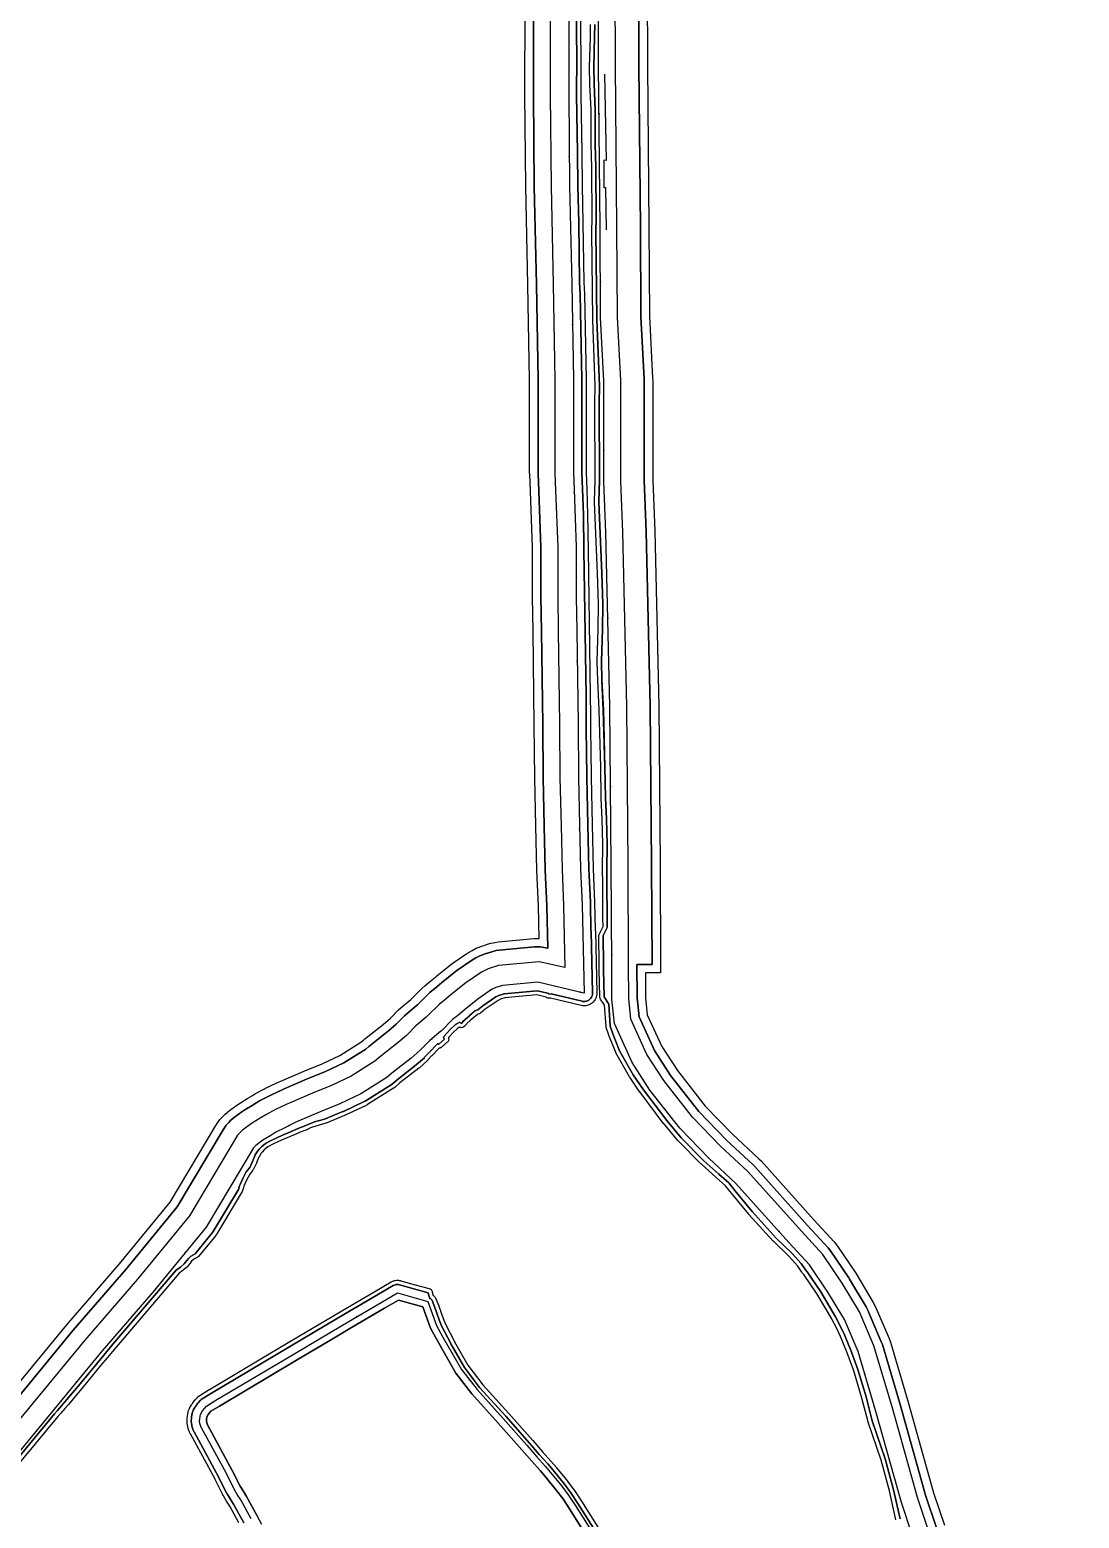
# Model space of a CAD drawing. Header units: inches. Extents: x 87989 to 118156, y 435697 to 451526.
# Drawn here: x 99255 to 99878, y 447386 to 448271 of the extents above; entities that cross this region are included whole.
import ezdxf

# ---------------------------------------------------------------- set-up
doc = ezdxf.new("R2010")
doc.units = ezdxf.units.IN
doc.header["$MEASUREMENT"] = 0
for name, color, linetype, true_color in [('As_waterkering_BWK', 7, 'Continuous', 0x7b8981), ('Beschermingszone_BWK', 7, 'Continuous', 0xcf890d), ('Grens_bebouwingsvrije_zone_BWK', 7, 'Continuous', 0x6789ae), ('Kernzone_BWK', 7, 'Continuous', 0xcb89af), ('Kunstwerken_BWK', 7, 'Continuous', 0xc78952), ('Referentiepunten_BWK', 7, 'Continuous', 0x178980)]:
    doc.layers.add(name, color=color, linetype=linetype, true_color=true_color)

msp = doc.modelspace()

# ---------------------------------------------------------------- linework, layer by layer
at = {"layer": 'As_waterkering_BWK'}
for points in [[(99600.5689, 447715.1659), (99600.2746, 447774.4097), (99599.4809, 447868.4693), (99597.0996, 447971.9216), (99595.909, 448002.3487), (99595.909, 448062.1446), (99593.9246, 448099.7156), (99593.66, 448153.1615), (99592.734, 448249.6023), (99592.4694, 448342.339)], [(99575.047, 448284.3546), (99574.989, 448232.1441), (99575.4662, 448178.0095), (99576.7505, 448119.7309), (99577.779, 448062.9041), (99577.784, 448007.6069), (99578.1727, 447997.4586), (99579.4726, 447963.5433), (99579.5023, 447933.8234), (99579.7943, 447913.6327), (99580.5291, 447857.9581), (99580.7642, 447826.4158), (99581.4157, 447798.1581), (99582.0323, 447771.9561), (99582.9326, 447750.7068), (99584.1959, 447698.175), (99584.0678, 447698.2053)], [(99878.3622, 447105.8063), (99869.3564, 447129.2219), (99846.2053, 447181.8741), (99804.2688, 447284.1358), (99799.7709, 447295.2483), (99789.9813, 447325.4109), (99787.7323, 447334.8036), (99779.2656, 447375.5495), (99772.651, 447395.3933), (99757.5698, 447449.5007), (99746.9864, 447485.0872), (99738.7843, 447504.1373), (99728.9947, 447520.5415), (99718.1468, 447536.6811), (99705.8436, 447549.9103), (99674.3581, 447585.0999), (99658.2185, 447600.1812), (99641.0206, 447617.9083), (99623.2934, 447640.5303), (99612.7101, 447656.9345), (99602.1267, 447680.0856), (99600.6715, 447694.5054), (99600.5689, 447715.1659)], [(99584.0678, 447698.2053), (99556.5927, 447704.709), (99535.5787, 447702.7597), (99531.6047, 447701.5272), (99529.1999, 447700.3342), (99520.9439, 447694.6711), (99512.8427, 447688.1586), (99508.8238, 447684.7337), (99506.0041, 447682.423), (99499.304, 447675.8168), (99498.0069, 447674.7039), (99492.3053, 447669.8642), (99486.789, 447664.3199), (99481.3284, 447659.5629), (99469.9335, 447650.6033), (99466.9952, 447648.0691), (99466.922, 447648.0059), (99451.3974, 447638.269), (99438.9535, 447632.3876), (99427.2858, 447627.6088), (99414.2911, 447622.0441), (99412.4775, 447621.2351), (99406.208, 447618.202), (99400.9488, 447615.4635), (99397.9632, 447613.5706), (99393.213, 447610.736), (99388.966, 447607.5878), (99387.6179, 447606.2715), (99359.4796, 447558.9929), (99327.8618, 447520.4959), (99296.6409, 447484.2479), (99235.2574, 447409.8999)], [(99386.2654, 447385.6958), (99380.0927, 447397.0017), (99378.0598, 447400.244), (99376.1881, 447403.2818), (99371.5392, 447412.658), (99356.7662, 447439.751), (99356.5994, 447440.061), (99355.9805, 447441.833), (99355.6839, 447443.6508), (99355.7638, 447445.2858), (99356.2304, 447447.7966), (99357.4033, 447449.8366), (99358.5177, 447451.3608), (99359.8163, 447452.7551), (99365.2955, 447456.1831), (99411.1956, 447483.4237), (99434.2994, 447497.0704), (99443.9081, 447502.8375), (99463.4924, 447514.3415), (99473.1931, 447520.0235), (99491.3543, 447514.9912), (99496.5061, 447500.7138), (99500.1026, 447493.7544), (99511.3049, 447474.4865), (99520.5319, 447462.5758), (99536.0781, 447445.3538), (99550.2024, 447429.4264), (99556.019, 447422.5868), (99561.0348, 447417.0599), (99564.2558, 447413.2851), (99570.8763, 447405.0529), (99574.6758, 447400.0558), (99578.7772, 447393.8447), (99598.8195, 447362.1623)]]:
    msp.add_lwpolyline(points, dxfattribs=at)
at = {"layer": 'Beschermingszone_BWK'}
for points in [[(99236.8164, 447408.6465), (99269.4199, 447448.1367), (99271.0273, 447450.0039), (99273.6445, 447452.8945), (99275.6211, 447455.1758), (99284.667, 447465.9863), (99295.1172, 447478.5625), (99298.8086, 447483.0039), (99304.1797, 447489.4668), (99341.751, 447533.5879), (99344.3193, 447535.3965), (99344.4707, 447535.5586), (99346.2559, 447537.0059), (99346.4756, 447537.2695), (99347.1572, 447538.0918), (99348.0693, 447539.2715), (99349.1055, 447540.5508), (99350.2725, 447541.5723), (99351.6631, 447542.5332), (99352.9854, 447543.2324), (99363.3438, 447555.8203), (99363.7764, 447556.4355), (99378.7021, 447581.5137), (99379.4053, 447583.5625), (99379.6943, 447584.4043), (99381.292, 447588.1113), (99383.3311, 447591.9863), (99385.4053, 447594.6035), (99387.1387, 447598.1387), (99388.4307, 447601.4023), (99388.7363, 447602.1152), (99390.1641, 447604.4961), (99391.0479, 447605.4473), (99392.374, 447606.8086), (99394.7188, 447608.8125), (99398.1191, 447610.6836), (99401.4502, 447612.2129), (99404.8164, 447613.6758), (99408.1807, 447615.1016), (99411.4453, 447616.4961), (99414.5723, 447617.8555), (99417.8701, 447619.0801), (99420.6572, 447620.3711), (99423.9209, 447621.5957), (99429.9033, 447623.2773), (99440.8486, 447627.7598), (99441.0898, 447627.8672), (99453.5342, 447633.748), (99454.0537, 447634.0332), (99469.5791, 447643.7695), (99470.1875, 447644.2188), (99470.2607, 447644.2832), (99473.1133, 447646.7422), (99484.4189, 447655.6328), (99484.6123, 447655.793), (99489.2168, 447659.8047), (99489.1338, 447659.8848), (99491.5449, 447662.3828), (99491.8828, 447662.7324), (99497.0781, 447668.1113), (99497.6738, 447667.9551), (99497.7285, 447667.9102), (99501.1973, 447670.8535), (99500.8154, 447671.1641), (99500.5381, 447671.9004), (99500.8936, 447672.541), (99502.5195, 447674.3437), (99502.7002, 447674.543), (99504.3027, 447676.3203), (99507.8086, 447679.5586), (99510.2373, 447681.0313), (99511.1074, 447680.1406), (99512.0537, 447680.918), (99511.8301, 447681.2148), (99514.8965, 447683.7598), (99515.9082, 447684.5977), (99519.2188, 447687.3965), (99519.2559, 447687.6289), (99521.0117, 447688.3105), (99523.9287, 447690.6543), (99531.7373, 447696.0117), (99533.4678, 447696.8711), (99536.5605, 447697.8301), (99556.2383, 447699.6543), (99558.1641, 447699.1992), (99563.1943, 447698.0078), (99563.2021, 447697.6719), (99564.4883, 447697.7012), (99582.916, 447693.3398), (99583.0439, 447693.3086), (99583.8535, 447693.1875), (99584.6719, 447693.1973), (99585.4785, 447693.3418), (99586.25, 447693.6152), (99586.9658, 447694.0117), (99587.6084, 447694.5195), (99588.1592, 447695.127), (99588.6035, 447695.8145), (99588.9297, 447696.5645), (99589.1289, 447697.3594), (99589.1963, 447698.1758), (99589.1943, 447698.2949), (99588.3125, 447734.9531), (99588.1631, 447735.1816), (99587.8701, 447752.2754), (99587.0313, 447772.0742), (99587.0283, 447772.168), (99586.4141, 447798.2754), (99585.7637, 447826.4922), (99585.6494, 447841.8223), (99585.4512, 447854.9063), (99585.4512, 447863.9121), (99585.3057, 447874.957), (99583.9688, 447961.6934), (99583.7471, 447982.5684), (99583.1689, 447997.6504), (99582.7842, 448007.7031), (99582.7783, 448062.9492), (99581.8643, 448113.5098), (99581.4824, 448120.6816), (99580.9521, 448156.0332), (99580.4658, 448178.0859), (99580.293, 448197.6367), (99579.6963, 448232.2695), (99579.7344, 448254.207), (99579.3711, 448283.9277)], [(99581.8711, 448283.9395), (99582.2344, 448254.2207), (99582.1963, 448232.2891), (99582.793, 448197.6699), (99582.9658, 448178.125), (99583.4512, 448156.0801), (99583.9795, 448120.8145), (99583.9824, 448120.7187), (99584.3604, 448113.6426), (99584.3633, 448113.5547), (99585.2783, 448062.9727), (99585.2832, 448007.7988), (99585.2852, 448007.7031), (99585.667, 447997.7461), (99586.2451, 447982.6641), (99586.2471, 447982.5938), (99586.4688, 447961.7246), (99587.8047, 447874.9922), (99587.9512, 447863.9297), (99587.9512, 447854.9258), (99588.1494, 447841.8496), (99588.2637, 447826.5293), (99588.9141, 447798.332), (99589.5273, 447772.2383), (99589.5293, 447772.168), (99590.3691, 447752.3496), (99590.6572, 447735.8184), (99590.7744, 447735.3867), (99590.8115, 447735.0137), (99591.6943, 447698.3398), (99591.6953, 447698.2051), (99591.6875, 447697.9707), (99591.6201, 447697.1543), (99591.5537, 447696.75), (99591.3545, 447695.957), (99591.2227, 447695.5684), (99590.8965, 447694.8184), (99590.7031, 447694.457), (99590.2588, 447693.7695), (99590.0088, 447693.4453), (99589.458, 447692.8398), (99589.1592, 447692.5605), (99588.5166, 447692.0508), (99588.1758, 447691.8242), (99587.46, 447691.4277), (99587.0869, 447691.2598), (99586.3154, 447690.9863), (99585.9189, 447690.8809), (99585.1133, 447690.7363), (99584.7061, 447690.6973), (99583.8877, 447690.6875), (99583.4785, 447690.7148), (99582.6689, 447690.8379), (99582.4688, 447690.877), (99582.3398, 447690.9063), (99564.2256, 447695.1953), (99563.2598, 447695.1719), (99562.8779, 447695.1914), (99562.5029, 447695.2715), (99562.1455, 447695.4063), (99561.8135, 447695.5977), (99561.5156, 447695.8359), (99557.5879, 447696.7656), (99556.0615, 447697.127), (99537.0518, 447695.3633), (99534.3994, 447694.541), (99533.0068, 447693.8496), (99525.4209, 447688.6465), (99522.5781, 447686.3613), (99522.2617, 447686.1445), (99521.916, 447685.9805), (99520.9492, 447685.6035), (99520.833, 447685.4883), (99517.5127, 447682.6816), (99516.4922, 447681.834), (99514.4336, 447680.1074), (99514.3057, 447679.8047), (99514.1387, 447679.5215), (99513.9355, 447679.2637), (99513.6992, 447679.0352), (99513.6328, 447678.9785), (99512.6924, 447678.207), (99512.3496, 447677.9707), (99511.9717, 447677.7949), (99511.5693, 447677.6836), (99511.1543, 447677.6426), (99510.7383, 447677.6719), (99510.333, 447677.7695), (99509.9492, 447677.9336), (99509.3203, 447677.5527), (99506.083, 447674.5605), (99504.5576, 447672.8691), (99504.377, 447672.6699), (99503.54, 447671.7207), (99503.6455, 447671.3555), (99503.6934, 447670.9766), (99503.6836, 447670.5957), (99503.6152, 447670.2207), (99503.4912, 447669.8594), (99503.3135, 447669.5215), (99503.0859, 447669.2148), (99502.8145, 447668.9473), (99499.3408, 447666), (99499.0352, 447665.7754), (99498.6982, 447665.6035), (99498.3379, 447665.4883), (99497.9639, 447665.4297), (99493.6816, 447660.9961), (99493.3438, 447660.6445), (99491.4365, 447658.6699), (99491.2871, 447658.3887), (99491.0928, 447658.1367), (99490.8594, 447657.9199), (99486.2305, 447653.8867), (99485.9883, 447653.6875), (99474.7031, 447644.8125), (99471.8936, 447642.3906), (99471.8203, 447642.3262), (99471.6729, 447642.209), (99471.0635, 447641.7598), (99470.9072, 447641.6523), (99455.3828, 447631.916), (99455.2549, 447631.8398), (99454.7344, 447631.5547), (99454.6025, 447631.4883), (99442.1582, 447625.6074), (99442.0986, 447625.5801), (99441.8564, 447625.4727), (99441.7959, 447625.4473), (99430.8516, 447620.9648), (99430.5811, 447620.8711), (99424.7002, 447619.2168), (99421.623, 447618.0625), (99418.9209, 447616.8125), (99418.7402, 447616.7363), (99415.5059, 447615.5352), (99412.4346, 447614.2012), (99409.1602, 447612.8008), (99405.8018, 447611.377), (99402.4697, 447609.9297), (99399.2441, 447608.4492), (99396.1484, 447606.7461), (99394.085, 447604.9824), (99392.8594, 447603.7246), (99392.1738, 447602.9863), (99390.9678, 447600.9766), (99390.7559, 447600.4824), (99390.7305, 447600.4199), (99389.4639, 447597.2188), (99389.3838, 447597.0371), (99387.6494, 447593.5039), (99387.5703, 447593.3535), (99387.3643, 447593.0508), (99385.4355, 447590.6152), (99383.5498, 447587.0332), (99382.0273, 447583.5039), (99381.7695, 447582.75), (99381.0586, 447580.6816), (99380.8584, 447580.25), (99365.9248, 447555.1563), (99365.8223, 447554.998), (99365.3896, 447554.3828), (99365.2734, 447554.2305), (99354.9043, 447541.6348), (99354.6807, 447541.4004), (99354.4297, 447541.1953), (99354.1533, 447541.0254), (99352.9639, 447540.3926), (99351.8105, 447539.5977), (99350.9131, 447538.8105), (99350.0293, 447537.7188), (99349.1348, 447536.5625), (99349.082, 447536.498), (99348.4004, 447535.6738), (99348.1758, 447535.4023), (99347.8467, 447535.0762), (99346.1621, 447533.7051), (99345.9258, 447533.4805), (99345.7588, 447533.3516), (99343.4492, 447531.7246), (99306.0928, 447487.8574), (99300.7314, 447481.4063), (99297.04, 447476.9648), (99286.5869, 447464.3848), (99277.5244, 447453.5547), (99275.5166, 447451.2383), (99272.9014, 447448.3496), (99271.3311, 447446.5254), (99238.7637, 447407.0781)], [(99379.0547, 447383.2539), (99373.6182, 447393.209), (99371.6904, 447396.2852), (99369.8027, 447399.3477), (99369.7451, 447399.4473), (99369.5225, 447399.8477), (99369.4688, 447399.9512), (99364.9072, 447409.1523), (99364.8623, 447409.2383), (99350.1719, 447436.1797), (99349.9941, 447436.5078), (99349.9082, 447436.6855), (99349.5908, 447437.4043), (99349.5186, 447437.5879), (99348.9004, 447439.3594), (99348.8369, 447439.5684), (99348.623, 447440.4121), (99348.5781, 447440.625), (99348.2822, 447442.4434), (99348.2568, 447442.6445), (99348.1924, 447443.4492), (99348.1846, 447443.7109), (99348.1914, 447443.9863), (99348.2725, 447445.6523), (99348.2871, 447445.8203), (99348.3652, 447446.4902), (99348.3896, 447446.6563), (99348.8564, 447449.168), (99348.9023, 447449.3691), (99349.1201, 447450.1641), (99349.2656, 447450.5605), (99349.6289, 447451.3437), (99349.7285, 447451.5352), (99350.9014, 447453.5742), (99350.9727, 447453.6914), (99351.2715, 447454.1504), (99351.3486, 447454.2637), (99352.4639, 447455.7871), (99352.5547, 447455.9043), (99352.9316, 447456.3613), (99353.0293, 447456.4727), (99354.3281, 447457.8672), (99354.4365, 447457.9766), (99354.8809, 447458.3984), (99355.1328, 447458.6074), (99355.6943, 447459.0156), (99355.8389, 447459.1133), (99361.3301, 447462.5488), (99361.4551, 447462.625), (99407.375, 447489.877), (99430.4619, 447503.5137), (99440.0791, 447509.2871), (99459.6973, 447520.8105), (99469.416, 447526.5039), (99469.5986, 447526.5996), (99470.3164, 447526.9434), (99470.6885, 447527.0879), (99471.4521, 447527.3125), (99471.8418, 447527.3945), (99472.6309, 447527.498), (99473.0283, 447527.5156), (99473.8242, 447527.4922), (99474.2207, 447527.4473), (99475.002, 447527.2969), (99475.1963, 447527.252), (99483.6689, 447524.9023), (99492.1416, 447522.5547), (99492.5098, 447522.4219), (99492.8516, 447522.2324), (99493.1611, 447521.9902), (99493.4277, 447521.7051), (99493.6475, 447521.3809), (99493.8135, 447521.0273), (99493.9229, 447520.6504), (99494.04, 447520.0781), (99494.1367, 447519.6133), (99494.458, 447518.541), (99494.5293, 447518.4941), (99494.7734, 447518.3086), (99495.0586, 447518.0527), (99495.2705, 447517.8301), (99495.5137, 447517.5352), (99495.6885, 447517.2832), (99495.8838, 447516.9531), (99496.0186, 447516.6777), (99496.0967, 447516.5039), (99497.7627, 447512.3301), (99497.8203, 447512.1738), (99500.3369, 447504.7949), (99501.708, 447501.4766), (99507.1055, 447491.0527), (99507.1494, 447490.9707), (99515.0615, 447476.9844), (99523.9854, 447465.4648), (99539.4316, 447448.3535), (99553.5996, 447432.377), (99559.373, 447425.5879), (99559.4268, 447425.5273), (99564.3799, 447420.0703), (99564.4453, 447419.9961), (99567.6904, 447416.1914), (99567.751, 447416.1191), (99574.3936, 447407.8594), (99574.4482, 447407.7891), (99578.2578, 447402.7793), (99578.3066, 447402.7129), (99578.3838, 447402.6035), (99578.4307, 447402.5352), (99582.5566, 447396.2871), (99602.4844, 447364.7852)], [(99600.4482, 447363.3281), (99580.457, 447394.9297), (99576.3447, 447401.1582), (99576.2676, 447401.2656), (99572.4512, 447406.2852), (99565.7959, 447414.5605), (99562.5361, 447418.3809), (99557.5215, 447423.9063), (99551.7119, 447430.7383), (99537.5684, 447446.6875), (99522.0674, 447463.8594), (99512.9746, 447475.5977), (99504.9375, 447489.8047), (99504.9111, 447489.8535), (99499.4385, 447500.4219), (99497.9961, 447503.9141), (99495.4648, 447511.3359), (99495.4297, 447511.4336), (99493.7754, 447515.5762), (99493.6396, 447515.8516), (99493.4639, 447516.1016), (99493.252, 447516.3242), (99493.0088, 447516.5098), (99492.7402, 447516.6582), (99492.4521, 447516.7617), (99492.375, 447516.7832), (99491.71, 447519.002), (99491.5918, 447519.5742), (99491.4736, 447520.1465), (99483.001, 447522.4941), (99474.5283, 447524.8418), (99473.7471, 447524.9922), (99472.9512, 447525.0176), (99472.1611, 447524.916), (99471.3975, 447524.6895), (99470.6797, 447524.3457), (99460.9629, 447518.6543), (99441.3555, 447507.1367), (99431.7412, 447501.3672), (99408.6484, 447487.7266), (99362.7441, 447460.4824), (99362.6436, 447460.4219), (99357.1641, 447456.9941), (99356.6025, 447456.5859), (99356.1572, 447456.1621), (99354.8594, 447454.7695), (99354.4814, 447454.3125), (99353.3672, 447452.7871), (99353.0684, 447452.3281), (99351.8955, 447450.2891), (99351.5322, 447449.5059), (99351.3145, 447448.7109), (99350.8477, 447446.1992), (99350.7695, 447445.5293), (99350.6895, 447443.8945), (99350.6836, 447443.6504), (99350.749, 447442.8457), (99351.0459, 447441.0273), (99351.2598, 447440.1836), (99351.8789, 447438.4121), (99352.1963, 447437.6914), (99352.3691, 447437.3691), (99367.1025, 447410.3496), (99371.709, 447401.0605), (99371.9316, 447400.6582), (99373.8135, 447397.6055), (99375.7764, 447394.4727), (99381.8652, 447383.3223)]]:
    msp.add_lwpolyline(points, dxfattribs=at)
for points in [[(99793.4959, 447380.2929, 0), (99786.9997, 447399.7815, 0), (99771.9832, 447453.6524, 0), (99761.364, 447489.3631, 0), (99760.7637, 447491.0191, 0), (99752.5616, 447510.0692, 0), (99751.665, 447511.8241, 0), (99741.8754, 447528.2283, 0), (99741.444, 447528.909, 0), (99730.596, 447545.0486, 0), (99729.1308, 447546.8963, 0), (99716.926, 447560.0198, 0), (99685.5367, 447595.1019, 0), (99684.5993, 447596.0598, 0), (99668.7285, 447610.8899, 0), (99652.3385, 447627.7842, 0), (99635.5247, 447649.2406, 0), (99625.9018, 447664.1561, 0), (99616.8015, 447684.063, 0), (99615.6678, 447695.2975, 0), (99615.5687, 447715.2404, 0), (99620.5687, 447715.2652, 0), (99624.5686, 447715.2851, 0), (99624.2741, 447774.5706, 0), (99623.4773, 447868.8467, 0), (99621.0873, 447972.6669, 0), (99619.909, 448002.8181, 0), (99619.909, 448062.1446, 0), (99619.8756, 448063.4105, 0), (99617.9215, 448100.4083, 0), (99617.6593, 448153.3361, 0), (99616.7334, 448249.7518, 0), (99616.4668, 448342.6235, 0)], [(99621.4662, 448342.6827, 0), (99621.7333, 448249.7829, 0), (99622.6592, 448153.3725, 0), (99622.9208, 448100.5526, 0), (99624.8686, 448063.6742, 0), (99624.909, 448062.1446, 0), (99624.909, 448002.9159, 0), (99626.0847, 447972.8222, 0), (99628.4765, 447868.9253, 0), (99629.274, 447774.6041, 0), (99629.5685, 447715.3099, 0), (99629.5661, 447710.3099, 0), (99620.5935, 447710.2653, 0), (99620.6665, 447695.5615, 0), (99621.6931, 447685.3888, 0), (99630.2991, 447666.5633, 0), (99639.6018, 447652.144, 0), (99656.1111, 447631.0762, 0), (99672.2318, 447614.4595, 0), (99688.013, 447599.7131, 0), (99689.263, 447598.4358, 0), (99720.6201, 447563.3896, 0), (99732.7922, 447550.3014, 0), (99734.7458, 447547.8378, 0), (99745.5937, 447531.6982, 0), (99746.1689, 447530.7906, 0), (99755.9585, 447514.3864, 0), (99757.154, 447512.0464, 0), (99765.3561, 447492.9964, 0), (99766.1566, 447490.7884, 0), (99776.7877, 447455.0362, 0), (99791.7826, 447401.2442, 0), (99798.2393, 447381.8741, 0)], [(99215.0009, 447426.196, 0), (99276.7661, 447501.0086, 0), (99307.963, 447537.2331, 0), (99338.1413, 447573.9774, 0), (99365.2755, 447619.5688, 0), (99367.7007, 447622.984, 0), (99369.454, 447624.8746, 0), (99370.8021, 447626.1909, 0), (99373.4829, 447628.475, 0), (99377.73, 447631.6232, 0), (99379.8897, 447633.0629, 0), (99384.3381, 447635.7175, 0), (99387.027, 447637.4222, 0), (99388.9407, 447638.5244, 0), (99394.1999, 447641.263, 0), (99394.8852, 447641.607, 0), (99401.1547, 447644.6401, 0), (99401.8858, 447644.9799, 0), (99403.8778, 447645.8668, 0), (99417.2411, 447651.5892, 0), (99428.464, 447656.1876, 0), (99438.891, 447661.1158, 0), (99451.4353, 447668.9835, 0), (99452.9524, 447670.2919, 0), (99453.863, 447671.042, 0), (99464.7434, 447679.597, 0), (99469.0115, 447683.3152, 0), (99473.8739, 447688.2024, 0), (99475.48, 447689.6862, 0), (99481.1288, 447694.4808, 0), (99481.6902, 447694.9627, 0), (99487.7495, 447700.9371, 0), (99489.5246, 447702.5334, 0), (99492.1503, 447704.685, 0), (99495.9782, 447707.9473, 0), (99496.5527, 447708.4228, 0), (99504.6539, 447714.9352, 0), (99506.2369, 447716.1118, 0), (99514.493, 447721.7749, 0), (99517.6448, 447723.6254, 0), (99520.0495, 447724.8184, 0), (99523.9032, 447726.3604, 0), (99527.8772, 447727.5929, 0), (99531.0639, 447728.3647, 0), (99533.1773, 447728.6486, 0), (99554.1913, 447730.5978, 0), (99556.5927, 447730.709, 0), (99557.4077, 447730.6376, 0), (99556.9459, 447749.8439, 0), (99556.0476, 447771.1, 0), (99555.4228, 447797.5526, 0), (99554.768, 447826.0193, 0), (99554.5306, 447857.6896, 0), (99553.7967, 447913.2731, 0), (99553.5037, 447933.6224, 0), (99553.4731, 447963.0323, 0), (99552.1918, 447996.4631, 0), (99551.8031, 448006.6117, 0), (99551.784, 448007.6045, 0), (99551.779, 448062.6676, 0), (99550.7557, 448119.2092, 0), (99549.4699, 448177.6085, 0), (99548.9895, 448232.044, 0), (99549.0468, 448284.2146, 0)], [(99554.0468, 448284.2415, 0), (99553.9894, 448232.0632, 0), (99554.4692, 448177.6856, 0), (99555.7547, 448119.3095, 0), (99556.779, 448062.7131, 0), (99556.784, 448007.605, 0), (99556.7994, 448006.8031, 0), (99557.1881, 447996.6546, 0), (99558.473, 447963.1305, 0), (99558.5034, 447933.6611, 0), (99558.7963, 447913.3423, 0), (99559.5303, 447857.7413, 0), (99559.7673, 447826.0955, 0), (99560.4214, 447797.6691, 0), (99561.0447, 447771.2646, 0), (99561.9433, 447750.0099, 0), (99562.5477, 447724.8797, 0), (99561.43, 447725.1442, 0), (99558.0609, 447725.6576, 0), (99554.6531, 447725.6192, 0), (99533.6391, 447723.67, 0), (99531.9321, 447723.4407, 0), (99529.3583, 447722.8173, 0), (99525.3842, 447721.5848, 0), (99522.2717, 447720.3393, 0), (99519.8669, 447719.1463, 0), (99517.3212, 447717.6517, 0), (99509.0652, 447711.9886, 0), (99507.7866, 447711.0383, 0), (99499.4533, 447704.3338, 0), (99495.3567, 447700.8482, 0), (99492.6937, 447698.666, 0), (99491.26, 447697.3767, 0), (99485.0774, 447691.2808, 0), (99484.3746, 447690.6775, 0), (99478.7156, 447685.8743, 0), (99477.4184, 447684.6758, 0), (99472.4303, 447679.6623, 0), (99467.9328, 447675.7443, 0), (99456.9535, 447667.1115, 0), (99456.218, 447666.5057, 0), (99454.4135, 447664.9494, 0), (99441.2961, 447656.7222, 0), (99430.4812, 447651.6107, 0), (99419.1728, 447646.9776, 0), (99405.8803, 447641.2855, 0), (99403.9227, 447640.4136, 0), (99403.3322, 447640.1391, 0), (99396.7859, 447636.9671, 0), (99391.2499, 447634.0896, 0), (99389.7042, 447633.1994, 0), (99386.9583, 447631.4585, 0), (99382.4519, 447628.7693, 0), (99380.7075, 447627.6065, 0), (99376.4604, 447624.4582, 0), (99374.2951, 447622.6134, 0), (99372.947, 447621.2971, 0), (99371.5309, 447619.7701, 0), (99369.5721, 447617.0116, 0), (99342.2448, 447571.0957, 0), (99311.7897, 447534.0144, 0), (99280.5882, 447497.7854, 0), (99218.8964, 447423.0622, 0)], [(99769.4766, 447385.123, 0), (99765.6465, 447402.3027, 0), (99760.584, 447420.6445, 0), (99752.9609, 447443.1836, 0), (99752.9082, 447443.3574, 0), (99749.2715, 447457.4316, 0), (99749.2461, 447457.5234, 0), (99744.4004, 447473.6602, 0), (99740.5391, 447484.4277, 0), (99736.5605, 447494.1582, 0), (99733.9482, 447499.6074, 0), (99731.3164, 447504.4844, 0), (99731.2715, 447504.5645, 0), (99722.6523, 447519.2168, 0), (99714.6602, 447531.0449, 0), (99713.8145, 447531.957, 0), (99713.582, 447532.248, 0), (99711.0732, 447535.9297, 0), (99705.752, 447541.8906, 0), (99696.627, 447550.7168, 0), (99696.5176, 447550.8281, 0), (99682.0898, 447566.6523, 0), (99681.9961, 447566.7598, 0), (99671.8008, 447579.3242, 0), (99668.2559, 447583.6641, 0), (99662.5254, 447588.666, 0), (99653.6191, 447596.6309, 0), (99653.5039, 447596.7402, 0), (99640.0488, 447610.4102, 0), (99639.9121, 447610.5605, 0), (99631.2881, 447620.8867, 0), (99631.2119, 447620.9824, 0), (99617.3975, 447639.2656, 0), (99617.3301, 447639.3594, 0), (99611.2764, 447648.1934, 0), (99611.1582, 447648.3809, 0), (99603.0859, 447662.7461, 0), (99602.9473, 447663.0332, 0), (99598.8916, 447673.0566, 0), (99598.8438, 447673.1855, 0), (99597.2891, 447677.7363, 0), (99597.1924, 447678.1094, 0), (99597.1602, 447678.373, 0), (99596.2959, 447690.9805, 0), (99595.9736, 447691.4844, 0), (99593.9297, 447694.6758, 0), (99593.7666, 447694.9727, 0), (99593.6455, 447695.2871, 0), (99593.5674, 447695.6172, 0), (99593.5352, 447695.9531, 0), (99593.085, 447712.0723, 0), (99593.0693, 447715.1289, 0), (99592.9834, 447732.3633, 0), (99593.0117, 447732.7461, 0), (99593.0996, 447733.1211, 0), (99593.2432, 447733.4785, 0), (99595.3887, 447737.8105, 0), (99595.3604, 447742.8965, 0), (99595.2402, 447763.7949, 0), (99595.1055, 447771.5215, 0), (99595.1055, 447771.5898, 0), (99595.2539, 447786.5898, 0), (99595.2539, 447786.668, 0), (99594.9248, 447801.6406, 0), (99594.3662, 447814.082, 0), (99594.3643, 447814.1504, 0), (99594.0449, 447832.4922, 0), (99593.0664, 447866.5215, 0), (99592.2676, 447884.1465, 0), (99591.9482, 447895.1719, 0), (99591.9482, 447895.3125, 0), (99592.4766, 447914.4883, 0), (99592.6738, 447929.3672, 0), (99592.1465, 447947.7539, 0), (99590.3857, 447989.957, 0), (99590.3662, 447990.4219, 0), (99590.3613, 447990.5332, 0), (99590.3604, 447990.7051, 0), (99590.6895, 448002.7988, 0), (99590.6904, 448002.877, 0), (99590.4922, 448048.8652, 0), (99590.6895, 448059.0781, 0), (99589.251, 448098.4336, 0), (99588.6846, 448150.9746, 0), (99588.6846, 448151.0547, 0), (99588.8379, 448158.3672, 0), (99588.8379, 448158.4355, 0), (99588.6396, 448188.832, 0), (99588.2441, 448202.498, 0), (99588.2422, 448202.5781, 0), (99588.3086, 448223.1504, 0), (99587.5645, 448238.293, 0), (99587.5625, 448238.3828, 0), (99587.4268, 448248.5547, 0), (99587.4277, 448248.6465, 0), (99587.8467, 448266.584, 0), (99587.9766, 448273.8223, 0)], [(99590.4775, 448273.875, 0), (99590.3457, 448266.5332, 0), (99589.9268, 448248.5879, 0), (99590.0615, 448238.416, 0), (99590.8086, 448223.207, 0), (99590.7422, 448202.5703, 0), (99591.1396, 448188.877, 0), (99591.3379, 448158.3848, 0), (99591.1846, 448151.002, 0), (99591.75, 448098.4941, 0), (99593.1904, 448059.0996, 0), (99592.9912, 448048.8457, 0), (99593.1904, 448002.8086, 0), (99592.8594, 447990.6387, 0), (99592.8643, 447990.5273, 0), (99592.8828, 447990.0625, 0), (99594.6455, 447947.8418, 0), (99595.1748, 447929.3867, 0), (99594.9756, 447914.4375, 0), (99594.4473, 447895.2441, 0), (99594.7656, 447884.2402, 0), (99595.5654, 447866.6133, 0), (99596.5439, 447832.5488, 0), (99596.8633, 447814.1934, 0), (99597.4238, 447801.7246, 0), (99597.7539, 447786.6445, 0), (99597.6055, 447771.5645, 0), (99597.7402, 447763.8242, 0), (99597.8604, 447742.9102, 0), (99597.8926, 447737.2324, 0), (99595.4834, 447732.3691, 0), (99595.5693, 447715.1406, 0), (99595.584, 447712.1133, 0), (99596.0342, 447696.0234, 0), (99598.0781, 447692.832, 0), (99598.5254, 447692.1348, 0), (99598.7461, 447691.791, 0), (99599.6543, 447678.5449, 0), (99601.209, 447673.9941, 0), (99605.2646, 447663.9707, 0), (99613.3379, 447649.6055, 0), (99619.3916, 447640.7734, 0), (99633.207, 447622.4902, 0), (99641.8311, 447612.1641, 0), (99655.2861, 447598.4941, 0), (99664.1807, 447590.5391, 0), (99670.0586, 447585.4082, 0), (99673.7402, 447580.9023, 0), (99683.9365, 447568.3359, 0), (99698.3652, 447552.5137, 0), (99707.5566, 447543.623, 0), (99713.0469, 447537.4727, 0), (99715.6475, 447533.6563, 0), (99716.624, 447532.6035, 0), (99724.7676, 447520.5527, 0), (99733.4717, 447505.752, 0), (99736.1768, 447500.7422, 0), (99738.8467, 447495.1719, 0), (99742.874, 447485.3223, 0), (99746.7764, 447474.4434, 0), (99751.667, 447458.1504, 0), (99755.3291, 447443.9844, 0), (99762.9746, 447421.3789, 0), (99768.0732, 447402.9082, 0), (99771.916, 447385.666, 0)]]:
    msp.add_polyline3d(points, dxfattribs=at)
at = {"layer": 'Grens_bebouwingsvrije_zone_BWK'}
for points in [[(99788.9375, 447378.1568), (99782.2168, 447398.3187), (99767.1794, 447452.2687), (99756.4038, 447488.5016), (99747.7088, 447508.6965), (99737.4441, 447525.8968), (99726.0064, 447542.9138), (99713.2319, 447556.65), (99681.5123, 447592.1012), (99665.2251, 447607.3204), (99648.5658, 447624.4923), (99631.4476, 447646.3371), (99621.5046, 447661.7489), (99611.9099, 447682.7372), (99610.669, 447695.0334), (99610.5688, 447715.2155), (99610.2744, 447774.4767), (99609.4799, 447868.6265), (99607.0951, 447972.2321), (99605.909, 448002.5443), (99605.909, 448062.4085), (99603.9233, 448100.0042), (99603.6598, 448153.2343), (99602.7339, 448249.6646), (99602.4691, 448342.4575)], [(99564.0469, 448284.2954), (99563.9889, 448232.1018), (99564.4673, 448177.8399), (99565.7527, 448119.5102), (99566.779, 448062.804), (99566.784, 448007.3958), (99567.1808, 447997.0376), (99568.4728, 447963.3271), (99568.5024, 447933.7383), (99568.7953, 447913.4806), (99569.5297, 447857.8445), (99569.7652, 447826.248), (99570.4187, 447797.902), (99571.0378, 447771.5938), (99571.9382, 447750.3418), (99572.6953, 447713.4476), (99557.4429, 447716.8393), (99533.2218, 447714.5926), (99527.1323, 447712.7041), (99523.1093, 447710.7082), (99513.7804, 447704.3091), (99505.19, 447697.4035), (99501.1284, 447693.942), (99497.9716, 447691.3552), (99491.1745, 447684.6534), (99490.217, 447683.8318), (99484.1547, 447678.686), (99478.584, 447673.087), (99473.6738, 447668.8094), (99462.3023, 447659.8682), (99459.7743, 447657.6879), (99445.6252, 447648.8136), (99434.1122, 447643.3722), (99422.6495, 447638.6774), (99409.4847, 447633.0398), (99407.4191, 447632.1184), (99400.8227, 447628.9273), (99394.9541, 447625.8714), (99391.6747, 447623.7923), (99386.5488, 447620.7334), (99381.1655, 447616.7429), (99378.1099, 447613.7595), (99349.6311, 447565.9088), (99318.6777, 447528.2208), (99287.4669, 447491.9845), (99225.9068, 447417.4224)], [(99392.5768, 447382.3582), (99389.7859, 447387.5949), (99383.5458, 447399.0244), (99381.457, 447402.3556), (99379.6901, 447405.2235), (99375.0883, 447414.5046), (99360.2726, 447441.6753), (99359.872, 447442.8221), (99359.6998, 447443.8777), (99359.7459, 447444.8206), (99360.0384, 447446.3947), (99360.7617, 447447.6528), (99361.6065, 447448.8083), (99362.3844, 447449.6435), (99367.3773, 447452.7672), (99413.2335, 447479.9817), (99436.3458, 447493.6335), (99445.9504, 447499.3981), (99465.5162, 447510.8912), (99473.7551, 447515.717), (99488.2962, 447511.6898), (99492.8324, 447499.1099), (99499.6515, 447486.9636), (99507.9657, 447472.2654), (99517.4619, 447460.0072), (99533.0971, 447442.6867), (99547.1821, 447426.8035), (99553.0136, 447419.9464), (99558.0316, 447414.4171), (99561.1752, 447410.7329), (99567.7252, 447402.5885), (99571.4111, 447397.7407), (99575.4177, 447391.6732), (99595.5614, 447359.8304)]]:
    msp.add_lwpolyline(points, dxfattribs=at)
at = {"layer": 'Kernzone_BWK'}
for points in [[(99616.4668, 448342.6235), (99616.7334, 448249.7518), (99617.6593, 448153.3361), (99617.9215, 448100.4083), (99619.8756, 448063.4105), (99619.909, 448062.1446), (99619.909, 448002.8181), (99621.0873, 447972.6669), (99623.4773, 447868.8467), (99624.2741, 447774.5706), (99624.5686, 447715.2851), (99620.5687, 447715.2652), (99615.5687, 447715.2404), (99615.6678, 447695.2975), (99616.8015, 447684.063), (99625.9018, 447664.1561), (99635.5247, 447649.2406), (99652.3385, 447627.7842), (99668.7285, 447610.8899), (99684.5993, 447596.0598), (99685.5367, 447595.1019), (99716.926, 447560.0198), (99729.1308, 447546.8963), (99730.596, 447545.0486), (99741.444, 447528.909), (99741.8754, 447528.2283), (99751.665, 447511.8241), (99752.5616, 447510.0692), (99760.7637, 447491.0191), (99761.364, 447489.3631), (99771.9832, 447453.6524), (99786.9997, 447399.7815), (99793.4959, 447380.2929)], [(99218.8964, 447423.0622), (99280.5882, 447497.7854), (99311.7897, 447534.0144), (99342.2448, 447571.0957), (99369.5721, 447617.0116), (99371.5309, 447619.7701), (99372.947, 447621.2971), (99374.2951, 447622.6134), (99376.4604, 447624.4582), (99380.7075, 447627.6065), (99382.4519, 447628.7693), (99386.9583, 447631.4585), (99389.7042, 447633.1994), (99391.2499, 447634.0896), (99396.7859, 447636.9671), (99403.3322, 447640.1391), (99403.9227, 447640.4136), (99405.8803, 447641.2855), (99419.1728, 447646.9776), (99430.4812, 447651.6107), (99441.2961, 447656.7222), (99454.4135, 447664.9494), (99456.218, 447666.5057), (99456.9535, 447667.1115), (99467.9328, 447675.7443), (99472.4303, 447679.6623), (99477.4184, 447684.6758), (99478.7156, 447685.8743), (99484.3746, 447690.6775), (99485.0774, 447691.2808), (99491.26, 447697.3767), (99492.6937, 447698.666), (99495.3567, 447700.8482), (99499.4533, 447704.3338), (99507.7866, 447711.0383), (99509.0652, 447711.9886), (99517.3212, 447717.6517), (99519.8669, 447719.1463), (99522.2717, 447720.3393), (99525.3842, 447721.5848), (99529.3583, 447722.8173), (99531.9321, 447723.4407), (99533.6391, 447723.67), (99554.6531, 447725.6192), (99558.0609, 447725.6576), (99561.43, 447725.1442), (99562.5477, 447724.8797), (99561.9433, 447750.0099), (99561.0447, 447771.2646), (99560.4214, 447797.6691), (99559.7673, 447826.0955), (99559.5303, 447857.7413), (99558.7963, 447913.3423), (99558.5034, 447933.6611), (99558.473, 447963.1305), (99557.1881, 447996.6546), (99556.7994, 448006.8031), (99556.784, 448007.605), (99556.779, 448062.7131), (99555.7547, 448119.3095), (99554.4692, 448177.6856), (99553.9894, 448232.0632), (99554.0468, 448284.2415)], [(99579.3714, 448283.9276), (99579.7345, 448254.2067), (99579.6962, 448232.2691), (99580.2933, 448197.6366), (99580.4657, 448178.0866), (99580.9517, 448156.0334), (99581.4822, 448120.6809), (99581.8638, 448113.5103), (99582.7786, 448062.9496), (99582.784, 448007.7028), (99583.1691, 447997.6501), (99583.7471, 447982.5675), (99583.969, 447961.693), (99585.3052, 447874.9561), (99585.4509, 447863.9128), (99585.4509, 447854.9064), (99585.6495, 447841.8213), (99585.7638, 447826.4921), (99586.4144, 447798.2746), (99587.0283, 447772.1677), (99587.0314, 447772.0737), (99587.8702, 447752.2759), (99588.1629, 447735.1822), (99588.3126, 447734.9526), (99589.1945, 447698.2952), (99589.1959, 447698.175), (99589.1289, 447697.359), (99588.9296, 447696.5649), (99588.6034, 447695.8139), (99588.159, 447695.1263), (99587.6083, 447694.5204), (99586.9662, 447694.0125), (99586.2497, 447693.6162), (99585.4782, 447693.3422), (99584.6723, 447693.1977), (99583.8537, 447693.1867), (99583.0442, 447693.3094), (99582.9161, 447693.3397), (99564.4885, 447697.7018), (99563.2019, 447697.672), (99563.1939, 447698.0082), (99558.1638, 447699.1989), (99556.2385, 447699.6546), (99536.5608, 447697.8293), (99533.4682, 447696.8702), (99531.7377, 447696.0117), (99523.9286, 447690.6552), (99521.0115, 447688.3102), (99519.256, 447687.629), (99519.219, 447687.397), (99515.908, 447684.598), (99514.896, 447683.759), (99511.83, 447681.214), (99512.054, 447680.9179), (99511.1076, 447680.1412), (99510.237, 447681.031), (99507.809, 447679.559), (99504.303, 447676.32), (99502.7, 447674.543), (99502.52, 447674.343), (99500.894, 447672.541), (99500.538, 447671.9), (99500.815, 447671.164), (99501.1968, 447670.8532), (99497.7289, 447667.9096), (99497.674, 447667.956), (99497.078, 447668.112), (99491.883, 447662.732), (99491.545, 447662.382), (99489.134, 447659.885), (99489.2172, 447659.8041), (99484.6127, 447655.7928), (99484.4189, 447655.6324), (99473.1132, 447646.7429), (99470.2608, 447644.2828), (99470.1876, 447644.2197), (99469.5787, 447643.7701), (99454.0541, 447634.0332), (99453.5339, 447633.7484), (99441.09, 447627.8671), (99440.8486, 447627.7607), (99429.9036, 447623.2779), (99423.921, 447621.595), (99420.657, 447620.371), (99417.87, 447619.08), (99414.572, 447617.856), (99411.445, 447616.496), (99408.181, 447615.102), (99404.816, 447613.675), (99401.45, 447612.213), (99398.119, 447610.683), (99394.719, 447608.813), (99392.374, 447606.808), (99391.048, 447605.448), (99390.164, 447604.496), (99388.736, 447602.116), (99388.431, 447601.403), (99387.139, 447598.139), (99385.405, 447594.604), (99383.331, 447591.986), (99381.292, 447588.111), (99379.694, 447584.405), (99379.405, 447583.562), (99378.7018, 447581.5142), (99363.7762, 447556.4357), (99363.3434, 447555.8195), (99352.9857, 447543.2322), (99351.663, 447542.533), (99350.272, 447541.573), (99349.105, 447540.551), (99348.069, 447539.271), (99347.157, 447538.092), (99346.476, 447537.27), (99346.256, 447537.005), (99344.471, 447535.558), (99344.3192, 447535.3958), (99341.7508, 447533.587), (99304.1799, 447489.4677), (99298.8084, 447483.0037), (99295.1175, 447478.562), (99284.6668, 447465.9859), (99275.6211, 447455.176), (99273.645, 447452.895), (99271.027, 447450.004), (99269.4197, 447448.1364), (99236.816, 447408.646)], [(99771.9164, 447385.6669), (99768.0734, 447402.9086), (99762.975, 447421.379), (99755.329, 447443.984), (99751.667, 447458.15), (99746.776, 447474.443), (99742.874, 447485.323), (99738.847, 447495.172), (99736.177, 447500.743), (99733.472, 447505.752), (99724.768, 447520.552), (99716.624, 447532.603), (99715.6479, 447533.6566), (99713.0465, 447537.4719), (99707.5564, 447543.6235), (99698.3653, 447552.5132), (99683.937, 447568.336), (99673.74, 447580.902), (99670.059, 447585.409), (99664.181, 447590.539), (99655.286, 447598.494), (99641.831, 447612.164), (99633.207, 447622.49), (99619.392, 447640.773), (99613.338, 447649.606), (99605.265, 447663.971), (99601.209, 447673.995), (99599.6543, 447678.544), (99598.7463, 447691.7905), (99598.5258, 447692.1347), (99598.0785, 447692.8328), (99596.0343, 447696.0238), (99595.584, 447712.1141), (99595.569, 447715.141), (99595.4834, 447732.369), (99597.8922, 447737.2321), (99597.86, 447742.911), (99597.74, 447763.824), (99597.6053, 447771.5652), (99597.7541, 447786.6438), (99597.4234, 447801.725), (99596.8634, 447814.1943), (99596.544, 447832.549), (99595.565, 447866.614), (99594.766, 447884.24), (99594.4477, 447895.2439), (99594.976, 447914.4378), (99595.1744, 447929.3868), (99594.6452, 447947.8415), (99592.8833, 447990.0616), (99592.8639, 447990.5265), (99592.8593, 447990.6379), (99593.19, 448002.8088), (99592.9916, 448048.8464), (99593.19, 448059.099), (99591.75, 448098.4934), (99591.1841, 448151.0021), (99591.3379, 448158.3841), (99591.1395, 448188.8774), (99590.7426, 448202.5696), (99590.8088, 448223.2071), (99590.0619, 448238.4151), (99589.927, 448248.5877), (99590.3457, 448266.5328), (99590.478, 448273.875)], [(99381.8649, 447383.3219), (99375.7765, 447394.4734), (99373.8132, 447397.6046), (99371.9312, 447400.6591), (99371.7085, 447401.0608), (99367.1028, 447410.3498), (99352.3696, 447437.3698), (99352.1961, 447437.6923), (99351.8791, 447438.4123), (99351.2602, 447440.1843), (99351.0458, 447441.0279), (99350.7492, 447442.8456), (99350.6839, 447443.6508), (99350.6899, 447443.8948), (99350.7698, 447445.5298), (99350.848, 447446.1994), (99351.3146, 447448.7102), (99351.532, 447449.5067), (99351.8957, 447450.2887), (99353.0686, 447452.3287), (99353.3671, 447452.7877), (99354.4815, 447454.3119), (99354.8589, 447454.7686), (99356.1576, 447456.1629), (99356.6024, 447456.5853), (99357.1644, 447456.9939), (99362.6436, 447460.4219), (99362.7437, 447460.4829), (99408.6483, 447487.7261), (99431.7414, 447501.3665), (99441.3554, 447507.1367), (99460.9626, 447518.6543), (99470.6796, 447524.3458), (99471.3976, 447524.69), (99472.1611, 447524.9158), (99472.9508, 447525.0176), (99473.7466, 447524.9928), (99474.5285, 447524.8419), (99483.0012, 447522.4938), (99491.474, 447520.1458), (99491.592, 447519.5734), (99491.71, 447519.001), (99492.3752, 447516.783), (99492.4518, 447516.7618), (99492.74, 447516.6575), (99493.009, 447516.5104), (99493.2523, 447516.3239), (99493.4642, 447516.1025), (99493.6399, 447515.8512), (99493.775, 447515.5761), (99495.4294, 447511.4331), (99495.4649, 447511.3369), (99497.9963, 447503.9136), (99499.4388, 447500.4216), (99504.9114, 447489.854), (99504.9375, 447489.8052), (99512.9746, 447475.597), (99522.0669, 447463.8601), (99537.5686, 447446.6874), (99551.7124, 447430.7377), (99557.5219, 447423.9072), (99562.5359, 447418.3809), (99565.7956, 447414.5607), (99572.4515, 447406.2848), (99576.2678, 447401.2663), (99576.3447, 447401.1579), (99580.4568, 447394.9303), (99600.4485, 447363.3282)], [(99595.5614, 447359.8304), (99575.4177, 447391.6732), (99571.4111, 447397.7407), (99567.7252, 447402.5885), (99561.1752, 447410.7329), (99558.0316, 447414.4171), (99553.0136, 447419.9464), (99547.1821, 447426.8035), (99533.0971, 447442.6867), (99517.4619, 447460.0072), (99507.9657, 447472.2654), (99499.6515, 447486.9636), (99492.8324, 447499.1099), (99488.2962, 447511.6898), (99473.7551, 447515.717), (99465.5162, 447510.8912), (99445.9504, 447499.3981), (99436.3458, 447493.6335), (99413.2335, 447479.9817), (99367.3773, 447452.7672), (99362.3844, 447449.6435), (99361.6065, 447448.8083), (99360.7617, 447447.6528), (99360.0384, 447446.3947), (99359.7459, 447444.8206), (99359.6998, 447443.8777), (99359.872, 447442.8221), (99360.2776, 447441.667), (99375.0883, 447414.5046), (99379.6901, 447405.2235), (99381.457, 447402.3556), (99383.5458, 447399.0244), (99389.7859, 447387.5949), (99391.6792, 447384.0424)]]:
    msp.add_lwpolyline(points, dxfattribs=at)
at = {"layer": 'Kunstwerken_BWK'}
msp.add_lwpolyline([(99596.1655, 448244.3648), (99597.2655, 448193.1356), (99595.8512, 448193.2928), (99595.8512, 448177.1069), (99596.9512, 448176.9497), (99597.2655, 448151.8066)], dxfattribs=at)
at = {"layer": 'Referentiepunten_BWK'}
for p in [(99593.0094, 448220.9196), (99575.3119, 448195.5141), (99593.8196, 448120.9231), (99577.1885, 448095.5329), (99595.909, 448020.9757), (99578.246, 447995.5471), (99598.2714, 447921.0125), (99580.0326, 447895.5743), (99599.8812, 447821.0281), (99581.4762, 447795.5866), (99600.5398, 447721.0304), (99581.7168, 447698.7618), (99493.5988, 447670.9621), (99631.9313, 447629.5074), (99408.9232, 447619.5156), (99700.0138, 447556.4259), (99346.9139, 447543.6933), (99449.1276, 447505.9035), (99282.544, 447467.1736), (99516.0748, 447468.3293), (99750.9489, 447471.7634), (99363.1489, 447454.8401), (99580.1374, 447391.6946)]:
    msp.add_point(p, dxfattribs=at)

doc.saveas('drawing.dxf')
